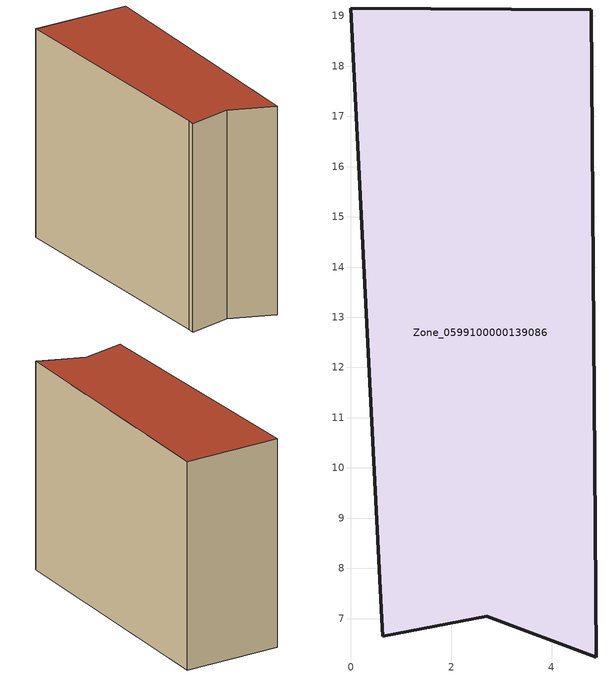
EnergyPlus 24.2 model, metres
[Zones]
Zone_0599100000139086
 floor ground (C_G): 0.64,6.65 0.62,7 0,19.16 4.79,19.12 4.89,6.23 2.7,7.05 z2.85
 wall outside (C_F): 4.89,6.23 4.79,19.12 0,19.16 0.62,7 0.64,6.65 2.7,7.05 4.89,6.23 z2.85:13.28
 roof outside (C_R): 0.62,7 0.64,6.65 2.7,7.05 4.89,6.23 4.79,19.12 0,19.16 z13.28
[BUILDING]
Pand.0599100000139086: North Axis=0; Terrain=City; Loads Convergence Tolerance Value=0.04; Temperature Convergence Tolerance Value=0.4; Solar Distribution=FullExterior; Maximum Number of Warmup Days=25; Minimum Number of Warmup Days=1
[Site:Location]
Rotterdam.The.Hague.AP_ZH_NLD Design_Conditions: Latitude=51.96; Longitude=4.45; Time Zone=1; Elevation=-4.5
[SITE:GROUNDTEMPERATURE:BUILDINGSURFACE]
18, 18, 18, 18, 18, 18, 18, 18, 18, 18, 18, 18
[MATERIAL] Thermal Absorptance=0.9; Solar Absorptance=0.7; Visible Absorptance=0.7
Name | Roughness | Thickness | Conductivity | Density | Specific Heat
G.TI.1946 | MediumSmooth | 0.15 | 1 | 540 | 1210
F.TI.1946 | Rough | 0.3 | 0.857143 | 1920 | 840
R.TI.1946 | MediumRough | 0.2 | 0.1 | 1500 | 1000
[CONSTRUCTION]
C_G: G.TI.1946
C_F: F.TI.1946
C_R: R.TI.1946
[ZONE]
Zone_0599100000139086: Type=1; Multiplier=1; Ceiling Height=Autocalculate; Volume=Autocalculate; Floor Area=autocalculate; Part of Total Floor Area=Yes
[ZONEINFILTRATION:DESIGNFLOWRATE]
Infil_Zone_0599100000139086: Zone or ZoneList or Space or SpaceList=Zone_0599100000139086; Schedule=AlwaysOn; Design Flow Rate Calculation Method=Flow/Area; Flow Rate per Floor Area=0.003; Constant Term Coefficient=1; Temperature Term Coefficient=0; Velocity Term Coefficient=0; Velocity Squared Term Coefficient=0
[HVACTEMPLATE:ZONE:IDEALLOADSAIRSYSTEM]
Zone_0599100000139086: Maximum Heating Supply Air Temperature=50; Minimum Cooling Supply Air Temperature=13; Maximum Heating Supply Air Humidity Ratio=0.0156; Minimum Cooling Supply Air Humidity Ratio=0.0077; Heating Limit=NoLimit; Cooling Limit=NoLimit; Dehumidification Control Type=ConstantSensibleHeatRatio; Cooling Sensible Heat Ratio=0.7; Dehumidification Setpoint=60; Humidification Control Type=None; Humidification Setpoint=30; Outdoor Air Method=None; Outdoor Air Flow Rate per Person=0.00944; Outdoor Air Flow Rate per Zone Floor Area=0; Outdoor Air Flow Rate per Zone=0; Demand Controlled Ventilation Type=None; Outdoor Air Economizer Type=NoEconomizer; Heat Recovery Type=None; Sensible Heat Recovery Effectiveness=0.7; Latent Heat Recovery Effectiveness=0.65
[ZONECONTROL:THERMOSTAT]
ThermostatControl_Zone_0599100000139086: Zone or ZoneList=Zone_0599100000139086; Control Type Schedule=DualSetpointControlType; Control 1=Thermostat_Zone_0599100000139086; Temperature Difference Between Cutout And Setpoint=0
[THERMOSTATSETPOINT:DUALSETPOINT]
Thermostat_Zone_0599100000139086: Heating Setpoint Temperature Schedule=HeatingSetpoint_Zone_0599100000139086; Cooling Setpoint Temperature Schedule=CoolingSetpoint_Zone_0599100000139086
[SCHEDULE:COMPACT]
HeatingSetpoint_Zone_0599100000139086: Through: 12/31, For: AllDays, Until: 24:00, 21
CoolingSetpoint_Zone_0599100000139086: Through: 12/31, For: AllDays, Until: 24:00, 24
DualSetpointControlType: Through: 12/31, For: AllDays, Until: 24:00, 4
AlwaysOn: Through: 12/31, For: AllDays, Until: 24:00, 1
